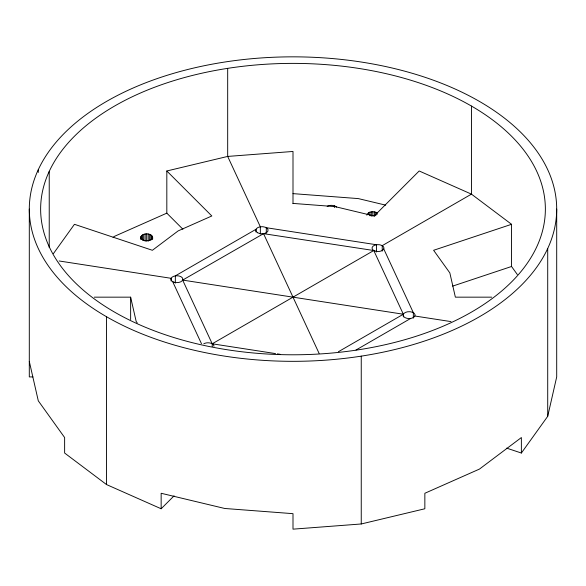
<?xml version="1.0" encoding="UTF-8"?>
<svg xmlns="http://www.w3.org/2000/svg" width="586" height="586" viewBox="0 0 586 586"><rect width="100%" height="100%" fill="white"/><g stroke="black" fill="none" stroke-linecap="round" stroke-linejoin="round"><path stroke-width="0.88" d="M140.699 239.117C139.439 232.056 153.906 232.056 152.646 239.117M152.646 237.352C151.247 242.077 142.098 242.077 140.699 237.352M366.836 215.179C367.986 211.121 373.875 211.114 377.032 212.74L377.032 214.505M506.663 448.136L521.372 453.037L547.712 416.316L556.7 376.915L556.7 209.085M53.436 253.591L74.444 224.306L152.389 250.288L178.188 230.877L211.817 215.978L166.82 170.98L227.683 156.425L293 151.459L293 203.657M29.3 361.423L38.288 400.824L64.628 437.544L64.628 453.037L106.535 484.571L161.15 508.765L174.079 495.837M113.091 237.403L114.548 236.305L166.82 213.15L166.82 170.98M403.344 316.945L403.344 314.228L373.78 250.522L212.22 343.799L212.22 346.516M338.408 351.725L403.344 314.228L182.656 280.093L212.22 343.799L275.537 353.592M356.017 350.003L410.661 318.454M182.656 280.093L263.532 233.66L373.78 250.522M327.178 206.338C330.094 204.873 334.005 204.91 336.576 207.048M517.335 274.534L511.556 266.484L511.556 224.306L433.611 250.288L449.836 272.9L455.366 297.161L491.727 297.161M452.663 286.115L511.556 266.484M161.15 508.765L161.15 493.273L224.753 508.48L293 513.666L293 529.158L361.247 523.972L424.85 508.765L424.85 493.273L479.465 469.078L521.372 437.544L521.372 453.037M94.273 297.161L130.634 297.161L136.164 321.421L137.212 322.879M32.941 376.915L29.3 376.915L29.3 209.085M293 193.629L358.317 198.595L385.661 205.137M293 203.415L335.024 206.616L374.183 215.978L419.18 170.98L471.452 194.134L511.556 224.306M59.164 260.982L171.119 278.306L171.119 281.024M414.881 316.015A5.97 3.45 0 0 0 407.57 311.789A5.97 3.45 0 0 0 404.889 317.561A5.97 3.45 0 0 0 414.881 316.015L451 321.604M277.346 353.871L280.057 354.288M166.82 213.15L182.891 229.221M383.771 248.977L413.335 312.682L413.335 318.125M263.532 233.66L319.114 353.424M172.665 281.639L201.459 343.689M106.535 484.571L106.535 316.74A263.7 152.243 0 0 1 224.753 62.028A263.7 152.243 0 0 1 547.712 248.486L547.712 416.316M471.452 106.059L471.452 194.134L382.226 245.644L382.226 251.086M376.454 252.002L376.454 244.75L266.293 227.712L266.293 233.147M375.794 212.191L375.794 215.729M374.359 211.846L374.359 216.263M372.813 211.729L372.813 216.146M371.26 211.846L371.26 216.263M369.825 212.191L369.825 215.729M368.587 212.74L368.587 214.505M361.247 356.142L361.247 523.972M334.394 205.789L334.394 207.554M260.338 234.041L260.338 226.789L227.683 156.425L227.683 68.35A252.368 145.702 0 0 1 536.769 246.794A252.368 145.702 0 0 1 114.548 312.111A252.368 145.702 0 0 1 227.683 68.35M255.987 232.027L255.987 229.302L175.339 275.867L175.339 283.119M152.441 236.458L152.441 239.11M151.847 235.631L151.847 239.161M150.895 234.913L150.895 240.216M149.657 234.363L149.657 240.553M148.221 234.019L148.221 241.088M146.676 233.902L146.676 240.971M145.13 234.019L145.13 241.088M143.687 234.363L143.687 240.553M142.449 234.913L142.449 240.216M141.497 235.631L141.497 239.161M140.904 236.458L140.904 239.11M130.634 297.161L130.634 319.59M49.231 171.376L49.231 247.644M38.288 169.684L38.288 172.416M547.712 248.486A263.7 152.243 0 0 1 106.535 316.74M203.774 343.799A5.97 3.45 0 0 1 210.286 343.052A5.97 3.45 0 0 1 213.971 346.238M257.584 232.737A6.16 3.553 0 0 0 267.883 231.148A6.16 3.553 0 0 0 260.338 226.789A6.16 3.553 0 0 0 257.584 232.737M375.018 251.072A5.97 3.45 0 0 0 383.977 248.083A5.97 3.45 0 0 0 375.018 245.095A5.97 3.45 0 0 0 375.018 251.072M173.896 282.181A5.97 3.45 0 0 0 182.861 279.2A5.97 3.45 0 0 0 173.896 276.211A5.97 3.45 0 0 0 173.896 282.181"/></g></svg>
